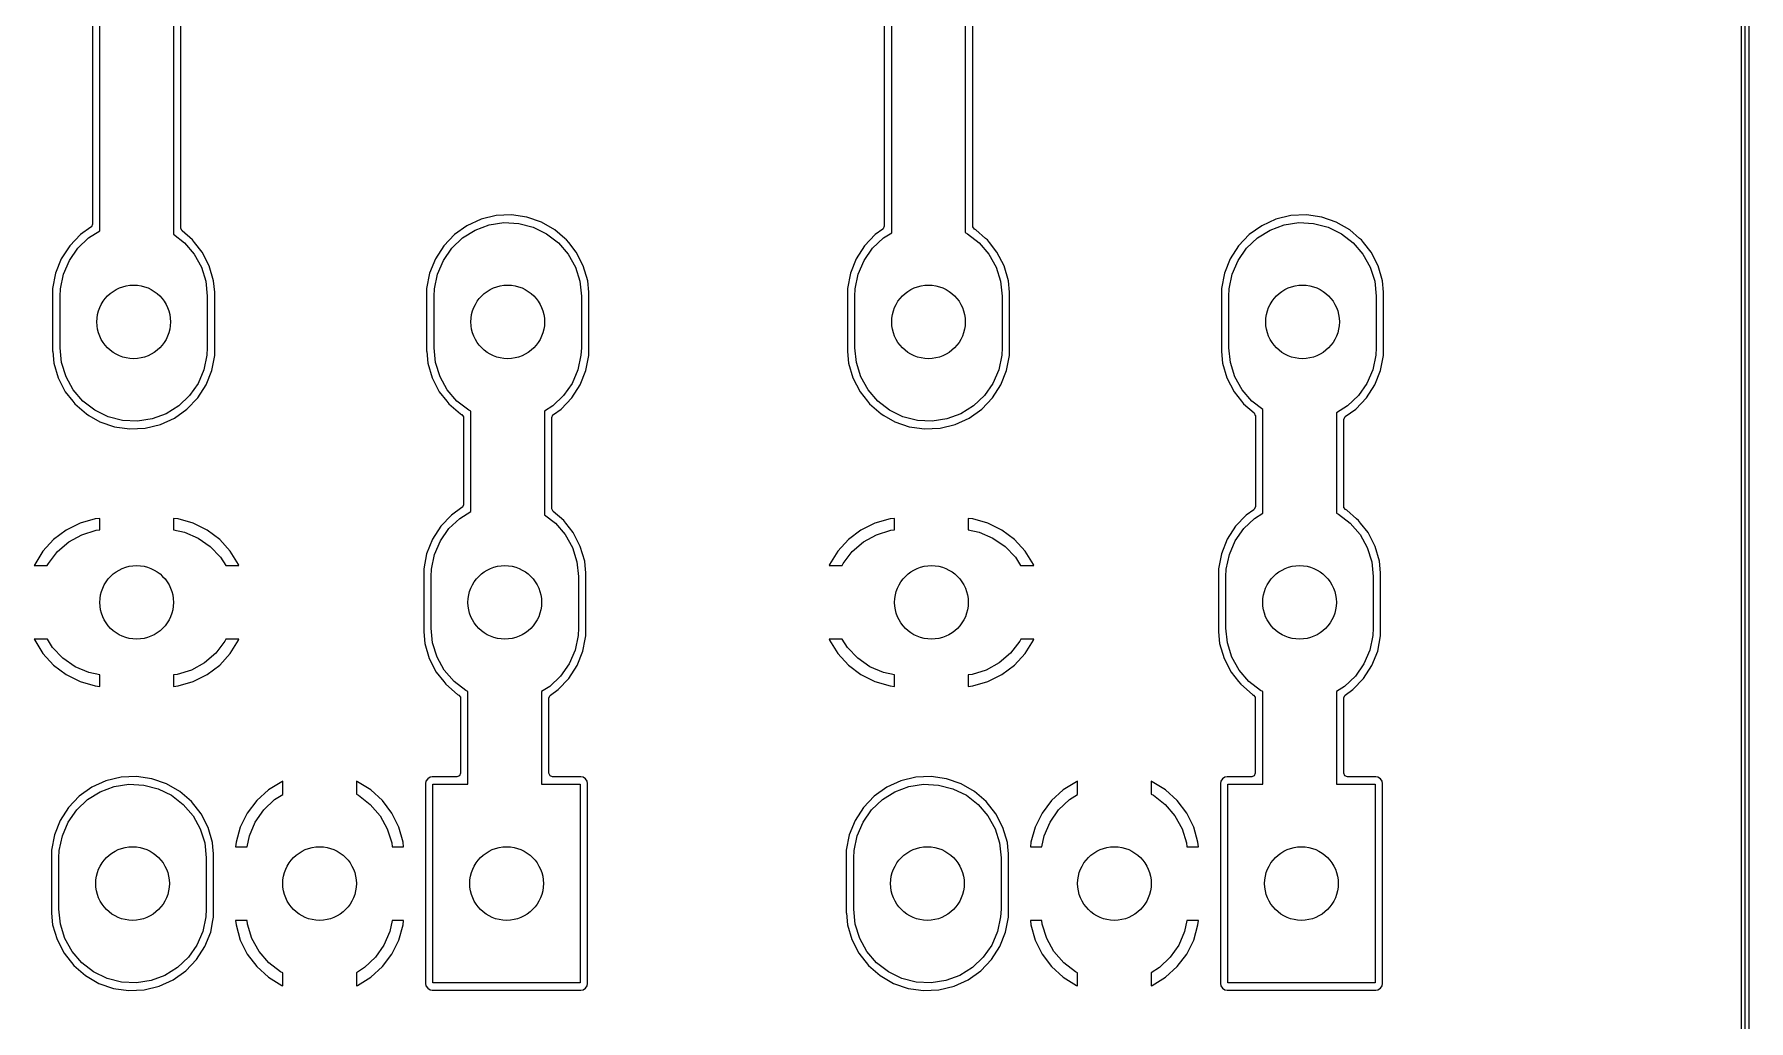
# Model space of a CAD drawing. Extents: x 90 to 180.1, y -125 to -50.
# Drawn here: x 156.76 to 180.05, y -76.8 to -63.4 of the extents above; entities that cross this region are included whole.
import ezdxf

# ---------------------------------------------------------------- set-up
doc = ezdxf.new("R2010")
doc.units = 0
doc.layers.add('BLACK', color=7, linetype='CONTINUOUS')

msp = doc.modelspace()

# ---------------------------------------------------------------- linework, layer by layer
at = {"layer": 'BLACK', "linetype": 'CONTINUOUS'}
for p, q in [((179.95, -124.95), (179.95, -50.05)), ((179.999, -50.0495), (179.999, -124.95)), ((180.05, -50), (180.05, -125)), ((157.655, -66.0744), (157.655, -57.7279)), ((158.655, -57.7257), (158.655, -66.1199)), ((157.554, -57.8173), (157.554, -65.9829)), ((158.755, -66.0364), (158.755, -57.8137)), ((169.41, -62.865), (169.41, -66.0971)), ((168.41, -66.0993), (168.41, -63.0721)), ((169.51, -66.0077), (169.51, -62.906)), ((168.309, -63.134), (168.309, -66.0113)), ((163.038, -65.8657), (162.833, -65.9153)), ((163.248, -65.8557), (163.038, -65.8657)), ((163.038, -65.8657), (163.038, -65.8657)), ((163.456, -65.8857), (163.248, -65.8557)), ((163.654, -65.9544), (163.456, -65.8857)), ((163.456, -65.8857), (163.456, -65.8857)), ((173.833, -65.8657), (173.628, -65.9153)), ((174.043, -65.8557), (173.833, -65.8657)), ((173.833, -65.8657), (173.833, -65.8657)), ((174.251, -65.8857), (174.043, -65.8557)), ((174.449, -65.9544), (174.251, -65.8857)), ((174.251, -65.8857), (174.251, -65.8857)), ((157.391, -66.1245), (157.246, -66.2766)), ((157.534, -66.0228), (157.391, -66.1245)), ((157.391, -66.1245), (157.391, -66.1245)), ((157.503, -66.1692), (157.655, -66.0744)), ((157.54, -66.0175), (157.534, -66.0228)), ((157.554, -65.9829), (157.54, -66.0175)), ((158.655, -66.1199), (158.804, -66.2352)), ((158.756, -66.0399), (158.755, -66.0364)), ((158.772, -66.0735), (158.756, -66.0399)), ((158.915, -66.1971), (158.772, -66.0735)), ((162.471, -66.1245), (162.326, -66.2766)), ((162.642, -66.0026), (162.471, -66.1245)), ((162.471, -66.1245), (162.471, -66.1245)), ((162.583, -66.1692), (162.755, -66.0622)), ((162.833, -65.9153), (162.642, -66.0026)), ((162.642, -66.0026), (162.642, -66.0026)), ((162.642, -66.0026), (162.642, -66.0026)), ((162.642, -66.0026), (162.642, -66.0026)), ((162.642, -66.0026), (162.642, -66.0026)), ((162.755, -66.0622), (162.944, -65.9919)), ((162.944, -65.9919), (163.144, -65.9613)), ((163.144, -65.9613), (163.346, -65.9715)), ((163.346, -65.9715), (163.542, -66.0222)), ((163.542, -66.0222), (163.724, -66.1114)), ((163.836, -66.0595), (163.654, -65.9544)), ((163.724, -66.1114), (163.884, -66.2352)), ((163.969, -66.1747), (163.836, -66.0595)), ((163.836, -66.0595), (163.836, -66.0595)), ((163.836, -66.0595), (163.836, -66.0595)), ((168.186, -66.1245), (168.041, -66.2766)), ((168.289, -66.0513), (168.186, -66.1245)), ((168.186, -66.1245), (168.186, -66.1245)), ((168.295, -66.046), (168.289, -66.0513)), ((168.309, -66.0113), (168.295, -66.046)), ((168.298, -66.1692), (168.41, -66.0993)), ((169.41, -66.0971), (169.439, -66.1114)), ((169.439, -66.1114), (169.599, -66.2352)), ((169.512, -66.0203), (169.51, -66.0077)), ((169.535, -66.0501), (169.512, -66.0203)), ((169.551, -66.0595), (169.535, -66.0501)), ((169.684, -66.1747), (169.551, -66.0595)), ((169.551, -66.0595), (169.551, -66.0595)), ((169.551, -66.0595), (169.551, -66.0595)), ((173.266, -66.1245), (173.121, -66.2766)), ((173.437, -66.0026), (173.266, -66.1245)), ((173.266, -66.1245), (173.266, -66.1245)), ((173.378, -66.1692), (173.55, -66.0622)), ((173.628, -65.9153), (173.437, -66.0026)), ((173.437, -66.0026), (173.437, -66.0026)), ((173.437, -66.0026), (173.437, -66.0026)), ((173.437, -66.0026), (173.437, -66.0026)), ((173.437, -66.0026), (173.437, -66.0026)), ((173.55, -66.0622), (173.739, -65.9919)), ((173.739, -65.9919), (173.939, -65.9613)), ((173.939, -65.9613), (174.141, -65.9715)), ((174.141, -65.9715), (174.337, -66.0222)), ((174.337, -66.0222), (174.519, -66.1114)), ((174.631, -66.0595), (174.449, -65.9544)), ((174.519, -66.1114), (174.679, -66.2352)), ((174.764, -66.1747), (174.631, -66.0595)), ((174.631, -66.0595), (174.631, -66.0595)), ((174.631, -66.0595), (174.631, -66.0595)), ((157.246, -66.2766), (157.132, -66.4534)), ((157.241, -66.4747), (157.356, -66.3086)), ((157.356, -66.3086), (157.503, -66.1692)), ((158.804, -66.2352), (158.936, -66.3887)), ((158.943, -66.2331), (158.915, -66.1971)), ((159.045, -66.3623), (158.943, -66.2331)), ((162.326, -66.2766), (162.212, -66.4534)), ((162.321, -66.4747), (162.436, -66.3086)), ((162.436, -66.3086), (162.583, -66.1692)), ((163.884, -66.2352), (164.016, -66.3887)), ((163.995, -66.1971), (163.969, -66.1747)), ((164.023, -66.2331), (163.995, -66.1971)), ((164.125, -66.3623), (164.023, -66.2331)), ((168.041, -66.2766), (167.927, -66.4534)), ((168.036, -66.4747), (168.151, -66.3086)), ((168.151, -66.3086), (168.298, -66.1692)), ((169.599, -66.2352), (169.731, -66.3887)), ((169.71, -66.1971), (169.684, -66.1747)), ((169.738, -66.2331), (169.71, -66.1971)), ((169.84, -66.3623), (169.738, -66.2331)), ((173.121, -66.2766), (173.007, -66.4534)), ((173.116, -66.4747), (173.231, -66.3086)), ((173.231, -66.3086), (173.378, -66.1692)), ((174.679, -66.2352), (174.811, -66.3887)), ((174.79, -66.1971), (174.764, -66.1747)), ((174.818, -66.2331), (174.79, -66.1971)), ((174.92, -66.3623), (174.818, -66.2331)), ((157.132, -66.4534), (157.054, -66.6485)), ((157.132, -66.4534), (157.132, -66.4534)), ((157.161, -66.6606), (157.241, -66.4747)), ((158.936, -66.3887), (159.034, -66.5656)), ((159.034, -66.5656), (159.095, -66.7587)), ((159.141, -66.5491), (159.045, -66.3623)), ((159.201, -66.7508), (159.141, -66.5491)), ((162.212, -66.4534), (162.134, -66.6485)), ((162.212, -66.4534), (162.212, -66.4534)), ((162.241, -66.6606), (162.321, -66.4747)), ((164.016, -66.3887), (164.114, -66.5656)), ((164.114, -66.5656), (164.175, -66.7587)), ((164.221, -66.5491), (164.125, -66.3623)), ((164.281, -66.7508), (164.221, -66.5491)), ((167.927, -66.4534), (167.849, -66.6485)), ((167.927, -66.4534), (167.927, -66.4534)), ((167.956, -66.6606), (168.036, -66.4747)), ((169.731, -66.3887), (169.829, -66.5656)), ((169.829, -66.5656), (169.89, -66.7587)), ((169.936, -66.5491), (169.84, -66.3623)), ((169.996, -66.7508), (169.936, -66.5491)), ((173.007, -66.4534), (172.929, -66.6485)), ((173.007, -66.4534), (173.007, -66.4534)), ((173.036, -66.6606), (173.116, -66.4747)), ((174.811, -66.3887), (174.909, -66.5656)), ((174.909, -66.5656), (174.97, -66.7587)), ((175.016, -66.5491), (174.92, -66.3623)), ((175.076, -66.7508), (175.016, -66.5491)), ((157.054, -66.6485), (157.014, -66.8549)), ((157.054, -66.6485), (157.054, -66.6485)), ((157.054, -66.6485), (157.054, -66.6485)), ((157.12, -66.8588), (157.161, -66.6606)), ((159.095, -66.7587), (159.115, -66.96)), ((159.215, -66.9076), (159.201, -66.7508)), ((162.134, -66.6485), (162.094, -66.8549)), ((162.134, -66.6485), (162.134, -66.6485)), ((162.134, -66.6485), (162.134, -66.6485)), ((162.2, -66.8588), (162.241, -66.6606)), ((164.175, -66.7587), (164.195, -66.96)), ((164.296, -66.9076), (164.281, -66.7508)), ((167.849, -66.6485), (167.809, -66.8549)), ((167.849, -66.6485), (167.849, -66.6485)), ((167.849, -66.6485), (167.849, -66.6485)), ((167.915, -66.8588), (167.956, -66.6606)), ((169.89, -66.7587), (169.91, -66.96)), ((170.01, -66.9076), (169.996, -66.7508)), ((172.929, -66.6485), (172.889, -66.8549)), ((172.929, -66.6485), (172.929, -66.6485)), ((172.929, -66.6485), (172.929, -66.6485)), ((172.995, -66.8588), (173.036, -66.6606)), ((174.97, -66.7587), (174.99, -66.96)), ((175.09, -66.9076), (175.076, -66.7508)), ((157.014, -66.8549), (157.014, -66.8549)), ((157.014, -66.8549), (157.014, -67.7124)), ((157.115, -66.96), (157.12, -66.8588)), ((157.115, -67.66), (157.115, -66.96)), ((159.115, -66.96), (159.115, -67.66)), ((159.215, -67.7651), (159.215, -66.9076)), ((162.094, -66.8549), (162.094, -66.8549)), ((162.094, -66.8549), (162.094, -67.7124)), ((162.195, -66.96), (162.2, -66.8588)), ((162.195, -67.66), (162.195, -66.96)), ((164.195, -66.96), (164.195, -67.66)), ((164.296, -67.7651), (164.296, -66.9076)), ((167.809, -66.8549), (167.809, -66.8549)), ((167.809, -66.8549), (167.809, -67.7124)), ((167.91, -66.96), (167.915, -66.8588)), ((167.91, -67.66), (167.91, -66.96)), ((169.91, -66.96), (169.91, -67.66)), ((170.01, -67.7651), (170.01, -66.9076)), ((172.889, -66.8549), (172.889, -66.8549)), ((172.889, -66.8549), (172.889, -67.7124)), ((172.99, -66.96), (172.995, -66.8588)), ((172.99, -67.66), (172.99, -66.96)), ((174.99, -66.96), (174.99, -67.66)), ((175.09, -67.7651), (175.09, -66.9076)), ((157.014, -67.7124), (157.015, -67.7124)), ((157.015, -67.7124), (157.029, -67.8692)), ((157.135, -67.8613), (157.115, -67.66)), ((159.115, -67.66), (159.11, -67.7612)), ((162.094, -67.7124), (162.095, -67.7124)), ((162.095, -67.7124), (162.109, -67.8692)), ((162.215, -67.8613), (162.195, -67.66)), ((164.195, -67.66), (164.19, -67.7612)), ((167.809, -67.7124), (167.81, -67.7124)), ((167.81, -67.7124), (167.824, -67.8692)), ((167.93, -67.8613), (167.91, -67.66)), ((169.91, -67.66), (169.905, -67.7612)), ((172.889, -67.7124), (172.89, -67.7124)), ((172.89, -67.7124), (172.904, -67.8692)), ((173.01, -67.8613), (172.99, -67.66)), ((174.99, -67.66), (174.985, -67.7612)), ((157.029, -67.8692), (157.089, -68.0709)), ((157.196, -68.0544), (157.135, -67.8613)), ((159.069, -67.9594), (158.989, -68.1453)), ((159.11, -67.7612), (159.069, -67.9594)), ((159.098, -68.1666), (159.176, -67.9715)), ((159.176, -67.9715), (159.215, -67.7651)), ((162.109, -67.8692), (162.169, -68.0709)), ((162.276, -68.0544), (162.215, -67.8613)), ((164.149, -67.9594), (164.069, -68.1453)), ((164.19, -67.7612), (164.149, -67.9594)), ((164.178, -68.1666), (164.256, -67.9715)), ((164.256, -67.9715), (164.296, -67.7651)), ((167.824, -67.8692), (167.884, -68.0709)), ((167.991, -68.0544), (167.93, -67.8613)), ((169.864, -67.9594), (169.784, -68.1453)), ((169.905, -67.7612), (169.864, -67.9594)), ((169.893, -68.1666), (169.971, -67.9715)), ((169.971, -67.9715), (170.01, -67.7651)), ((172.904, -67.8692), (172.964, -68.0709)), ((173.071, -68.0544), (173.01, -67.8613)), ((174.944, -67.9594), (174.864, -68.1453)), ((174.985, -67.7612), (174.944, -67.9594)), ((174.973, -68.1666), (175.051, -67.9715)), ((175.051, -67.9715), (175.09, -67.7651)), ((157.089, -68.0709), (157.185, -68.2577)), ((157.294, -68.2313), (157.196, -68.0544)), ((158.989, -68.1453), (158.874, -68.3114)), ((158.984, -68.3434), (159.098, -68.1666)), ((162.169, -68.0709), (162.265, -68.2577)), ((162.374, -68.2313), (162.276, -68.0544)), ((164.069, -68.1453), (163.954, -68.3114)), ((164.064, -68.3434), (164.178, -68.1666)), ((167.884, -68.0709), (167.98, -68.2577)), ((168.089, -68.2313), (167.991, -68.0544)), ((169.784, -68.1453), (169.669, -68.3114)), ((169.779, -68.3434), (169.893, -68.1666)), ((172.964, -68.0709), (173.06, -68.2577)), ((173.169, -68.2313), (173.071, -68.0544)), ((174.864, -68.1453), (174.749, -68.3114)), ((174.859, -68.3434), (174.973, -68.1666)), ((157.185, -68.2577), (157.287, -68.3869)), ((157.287, -68.3869), (157.315, -68.4229)), ((157.426, -68.3848), (157.294, -68.2313)), ((157.315, -68.4229), (157.474, -68.5605)), ((157.586, -68.5086), (157.426, -68.3848)), ((158.727, -68.4508), (158.555, -68.5578)), ((158.874, -68.3114), (158.727, -68.4508)), ((158.839, -68.4955), (158.984, -68.3434)), ((162.265, -68.2577), (162.367, -68.3869)), ((162.367, -68.3869), (162.395, -68.4229)), ((162.506, -68.3848), (162.374, -68.2313)), ((162.395, -68.4229), (162.554, -68.5605)), ((162.666, -68.5086), (162.506, -68.3848)), ((163.807, -68.4508), (163.695, -68.5207)), ((163.954, -68.3114), (163.807, -68.4508)), ((163.919, -68.4955), (164.064, -68.3434)), ((167.98, -68.2577), (168.082, -68.3869)), ((168.082, -68.3869), (168.11, -68.4229)), ((168.221, -68.3848), (168.089, -68.2313)), ((168.11, -68.4229), (168.269, -68.5605)), ((168.381, -68.5086), (168.221, -68.3848)), ((169.522, -68.4508), (169.35, -68.5578)), ((169.669, -68.3114), (169.522, -68.4508)), ((169.634, -68.4955), (169.779, -68.3434)), ((173.06, -68.2577), (173.162, -68.3869)), ((173.162, -68.3869), (173.19, -68.4229)), ((173.301, -68.3848), (173.169, -68.2313)), ((173.19, -68.4229), (173.333, -68.5465)), ((173.45, -68.5001), (173.301, -68.3848)), ((174.602, -68.4508), (174.45, -68.5456)), ((174.749, -68.3114), (174.602, -68.4508)), ((174.714, -68.4955), (174.859, -68.3434)), ((157.474, -68.5605), (157.474, -68.5605)), ((157.474, -68.5605), (157.474, -68.5605)), ((157.474, -68.5605), (157.508, -68.5801)), ((157.508, -68.5801), (157.656, -68.6656)), ((157.768, -68.5978), (157.586, -68.5086)), ((157.656, -68.6656), (157.854, -68.7343)), ((157.964, -68.6485), (157.768, -68.5978)), ((158.166, -68.6587), (157.964, -68.6485)), ((158.366, -68.6281), (158.166, -68.6587)), ((158.555, -68.5578), (158.366, -68.6281)), ((158.477, -68.7047), (158.668, -68.6174)), ((158.668, -68.6174), (158.839, -68.4955)), ((162.554, -68.5605), (162.568, -68.5687)), ((162.568, -68.5687), (162.57, -68.5699)), ((162.57, -68.5699), (162.593, -68.5997)), ((162.593, -68.5997), (162.594, -68.6123)), ((162.594, -68.6123), (162.594, -69.7929)), ((162.695, -68.5229), (162.666, -68.5086)), ((162.695, -69.8844), (162.695, -68.5229)), ((163.695, -68.5207), (163.695, -69.9299)), ((163.796, -68.6087), (163.81, -68.574)), ((163.796, -69.8464), (163.796, -68.6087)), ((163.81, -68.574), (163.816, -68.5687)), ((163.816, -68.5687), (163.919, -68.4955)), ((168.269, -68.5605), (168.269, -68.5605)), ((168.269, -68.5605), (168.269, -68.5605)), ((168.269, -68.5605), (168.303, -68.5801)), ((168.303, -68.5801), (168.451, -68.6656)), ((168.563, -68.5978), (168.381, -68.5086)), ((168.451, -68.6656), (168.649, -68.7343)), ((168.759, -68.6485), (168.563, -68.5978)), ((168.961, -68.6587), (168.759, -68.6485)), ((169.161, -68.6281), (168.961, -68.6587)), ((169.35, -68.5578), (169.161, -68.6281)), ((169.272, -68.7047), (169.463, -68.6174)), ((169.463, -68.6174), (169.634, -68.4955)), ((173.333, -68.5465), (173.349, -68.5801)), ((173.349, -68.5801), (173.35, -68.5836)), ((173.35, -68.5836), (173.35, -69.8213)), ((173.45, -69.9093), (173.45, -68.5001)), ((174.45, -68.5456), (174.45, -69.9071)), ((174.55, -68.6371), (174.565, -68.6025)), ((174.55, -69.8177), (174.55, -68.6371)), ((174.565, -68.6025), (174.571, -68.5972)), ((174.571, -68.5972), (174.714, -68.4955)), ((157.854, -68.7343), (157.854, -68.7343)), ((157.854, -68.7343), (157.854, -68.7343)), ((157.854, -68.7343), (157.888, -68.7391)), ((157.888, -68.7391), (158.062, -68.7643)), ((158.062, -68.7643), (158.167, -68.7593)), ((158.062, -68.7643), (158.062, -68.7643)), ((158.062, -68.7643), (158.062, -68.7643)), ((158.167, -68.7593), (158.272, -68.7543)), ((158.272, -68.7543), (158.477, -68.7047)), ((168.649, -68.7343), (168.649, -68.7343)), ((168.649, -68.7343), (168.649, -68.7343)), ((168.649, -68.7343), (168.683, -68.7391)), ((168.683, -68.7391), (168.857, -68.7643)), ((168.857, -68.7643), (168.962, -68.7593)), ((168.857, -68.7643), (168.857, -68.7643)), ((168.857, -68.7643), (168.857, -68.7643)), ((168.962, -68.7593), (169.067, -68.7543)), ((169.067, -68.7543), (169.272, -68.7047)), ((162.574, -69.8328), (162.431, -69.9345)), ((162.58, -69.8275), (162.574, -69.8328)), ((162.594, -69.7929), (162.58, -69.8275)), ((163.796, -69.8499), (163.796, -69.8464)), ((163.812, -69.8835), (163.796, -69.8499)), ((173.35, -69.8213), (173.335, -69.856)), ((174.552, -69.8303), (174.55, -69.8177)), ((174.575, -69.8601), (174.552, -69.8303)), ((157.388, -70.0431), (157.197, -70.1381)), ((157.593, -69.9847), (157.388, -70.0431)), ((157.388, -70.0431), (157.388, -70.0431)), ((157.655, -69.979), (157.593, -69.9847)), ((157.593, -69.9847), (157.593, -69.9847)), ((157.655, -70.1353), (157.655, -69.979)), ((157.655, -69.979), (157.655, -69.979)), ((158.717, -69.9847), (158.655, -69.979)), ((158.655, -69.979), (158.655, -70.1352)), ((158.922, -70.0431), (158.717, -69.9847)), ((158.717, -69.9847), (158.717, -69.9847)), ((159.113, -70.1381), (158.922, -70.0431)), ((158.922, -70.0431), (158.922, -70.0431)), ((162.286, -70.0866), (162.172, -70.2634)), ((162.431, -69.9345), (162.286, -70.0866)), ((162.396, -70.1186), (162.543, -69.9792)), ((162.431, -69.9345), (162.431, -69.9345)), ((162.543, -69.9792), (162.695, -69.8844)), ((163.695, -69.9299), (163.844, -70.0452)), ((163.955, -70.0071), (163.812, -69.8835)), ((163.844, -70.0452), (163.976, -70.1987)), ((163.983, -70.0431), (163.955, -70.0071)), ((164.085, -70.1723), (163.983, -70.0431)), ((168.183, -70.0431), (167.992, -70.1381)), ((168.388, -69.9847), (168.183, -70.0431)), ((168.183, -70.0431), (168.183, -70.0431)), ((168.45, -69.979), (168.388, -69.9847)), ((168.388, -69.9847), (168.388, -69.9847)), ((168.45, -70.1353), (168.45, -69.979)), ((169.512, -69.9847), (169.45, -69.979)), ((169.45, -69.979), (169.45, -70.1352)), ((169.717, -70.0431), (169.512, -69.9847)), ((169.512, -69.9847), (169.512, -69.9847)), ((169.908, -70.1381), (169.717, -70.0431)), ((169.717, -70.0431), (169.717, -70.0431)), ((173.081, -70.0866), (172.967, -70.2634)), ((173.226, -69.9345), (173.081, -70.0866)), ((173.191, -70.1186), (173.338, -69.9792)), ((173.329, -69.8613), (173.226, -69.9345)), ((173.226, -69.9345), (173.226, -69.9345)), ((173.335, -69.856), (173.329, -69.8613)), ((173.338, -69.9792), (173.45, -69.9093)), ((174.45, -69.9071), (174.479, -69.9214)), ((174.479, -69.9214), (174.639, -70.0452)), ((174.591, -69.8695), (174.575, -69.8601)), ((174.724, -69.9847), (174.591, -69.8695)), ((174.591, -69.8695), (174.591, -69.8695)), ((174.591, -69.8695), (174.591, -69.8695)), ((174.639, -70.0452), (174.771, -70.1987)), ((174.75, -70.0071), (174.724, -69.9847)), ((174.778, -70.0431), (174.75, -70.0071)), ((174.88, -70.1723), (174.778, -70.0431)), ((157.027, -70.2665), (156.883, -70.424)), ((157.197, -70.1381), (157.027, -70.2665)), ((157.027, -70.2665), (157.027, -70.2665)), ((157.08, -70.431), (157.234, -70.2992)), ((157.197, -70.1381), (157.197, -70.1381)), ((157.234, -70.2992), (157.411, -70.201)), ((157.411, -70.201), (157.604, -70.1405)), ((157.604, -70.1405), (157.655, -70.1353)), ((158.655, -70.1352), (158.804, -70.1659)), ((158.804, -70.1659), (158.99, -70.2457)), ((158.99, -70.2457), (159.156, -70.3612)), ((159.283, -70.2665), (159.113, -70.1381)), ((159.113, -70.1381), (159.113, -70.1381)), ((159.427, -70.424), (159.283, -70.2665)), ((159.283, -70.2665), (159.283, -70.2665)), ((162.172, -70.2634), (162.094, -70.4585)), ((162.172, -70.2634), (162.172, -70.2634)), ((162.201, -70.4706), (162.281, -70.2847)), ((162.281, -70.2847), (162.396, -70.1186)), ((163.976, -70.1987), (164.074, -70.3756)), ((164.181, -70.3591), (164.085, -70.1723)), ((167.822, -70.2665), (167.678, -70.424)), ((167.992, -70.1381), (167.822, -70.2665)), ((167.822, -70.2665), (167.822, -70.2665)), ((167.875, -70.431), (168.029, -70.2992)), ((167.992, -70.1381), (167.992, -70.1381)), ((168.029, -70.2992), (168.206, -70.201)), ((168.206, -70.201), (168.399, -70.1405)), ((168.399, -70.1405), (168.45, -70.1353)), ((169.45, -70.1352), (169.599, -70.1659)), ((169.599, -70.1659), (169.785, -70.2457)), ((169.785, -70.2457), (169.951, -70.3612)), ((170.078, -70.2665), (169.908, -70.1381)), ((169.908, -70.1381), (169.908, -70.1381)), ((170.222, -70.424), (170.078, -70.2665)), ((170.078, -70.2665), (170.078, -70.2665)), ((172.967, -70.2634), (172.889, -70.4585)), ((172.967, -70.2634), (172.967, -70.2634)), ((172.996, -70.4706), (173.076, -70.2847)), ((173.076, -70.2847), (173.191, -70.1186)), ((174.771, -70.1987), (174.869, -70.3756)), ((174.976, -70.3591), (174.88, -70.1723)), ((156.883, -70.424), (156.771, -70.6052)), ((156.956, -70.591), (157.08, -70.431)), ((159.156, -70.3612), (159.296, -70.5079)), ((159.296, -70.5079), (159.366, -70.62)), ((159.539, -70.6052), (159.427, -70.424)), ((162.094, -70.4585), (162.054, -70.6649)), ((162.094, -70.4585), (162.094, -70.4585)), ((162.094, -70.4585), (162.094, -70.4585)), ((162.16, -70.6688), (162.201, -70.4706)), ((164.074, -70.3756), (164.135, -70.5687)), ((164.241, -70.5608), (164.181, -70.3591)), ((167.678, -70.424), (167.566, -70.6052)), ((167.751, -70.591), (167.875, -70.431)), ((169.951, -70.3612), (170.091, -70.5079)), ((170.091, -70.5079), (170.161, -70.62)), ((170.334, -70.6052), (170.222, -70.424)), ((172.889, -70.4585), (172.85, -70.6649)), ((172.889, -70.4585), (172.889, -70.4585)), ((172.889, -70.4585), (172.889, -70.4585)), ((172.955, -70.6688), (172.996, -70.4706)), ((174.869, -70.3756), (174.93, -70.5687)), ((175.036, -70.5608), (174.976, -70.3591)), ((156.771, -70.6052), (156.765, -70.62)), ((156.765, -70.62), (156.942, -70.62)), ((156.771, -70.6052), (156.771, -70.6052)), ((156.942, -70.62), (156.956, -70.591)), ((159.366, -70.62), (159.545, -70.62)), ((159.545, -70.62), (159.539, -70.6052)), ((159.539, -70.6052), (159.539, -70.6052)), ((162.054, -70.6649), (162.054, -70.6649)), ((162.054, -70.6649), (162.054, -71.5224)), ((162.155, -70.77), (162.16, -70.6688)), ((162.155, -71.47), (162.155, -70.77)), ((164.135, -70.5687), (164.155, -70.77)), ((164.155, -70.77), (164.155, -71.47)), ((164.246, -70.62), (164.241, -70.5608)), ((164.255, -70.7176), (164.246, -70.62)), ((164.255, -71.1919), (164.255, -70.7176)), ((167.566, -70.6052), (167.56, -70.62)), ((167.56, -70.62), (167.737, -70.62)), ((167.566, -70.6052), (167.566, -70.6052)), ((167.737, -70.62), (167.751, -70.591)), ((170.161, -70.62), (170.34, -70.62)), ((170.34, -70.62), (170.334, -70.6052)), ((170.334, -70.6052), (170.334, -70.6052)), ((172.85, -70.6649), (172.85, -70.6649)), ((172.85, -70.6649), (172.85, -71.5224)), ((172.95, -70.77), (172.955, -70.6688)), ((172.95, -71.47), (172.95, -70.77)), ((174.93, -70.5687), (174.95, -70.77)), ((174.95, -70.77), (174.95, -71.47)), ((175.05, -70.7176), (175.036, -70.5608)), ((175.05, -71.5751), (175.05, -70.7176)), ((164.255, -71.5751), (164.255, -71.1919)), ((162.175, -71.6713), (162.155, -71.47)), ((164.155, -71.47), (164.15, -71.5712)), ((172.97, -71.6713), (172.95, -71.47)), ((174.95, -71.47), (174.945, -71.5712)), ((156.944, -71.62), (156.765, -71.62)), ((156.765, -71.62), (156.771, -71.6348)), ((156.771, -71.6348), (156.771, -71.6348)), ((156.771, -71.6348), (156.883, -71.816)), ((157.014, -71.7321), (156.944, -71.62)), ((159.354, -71.649), (159.23, -71.809)), ((159.368, -71.62), (159.354, -71.649)), ((159.545, -71.62), (159.368, -71.62)), ((159.427, -71.816), (159.539, -71.6348)), ((159.539, -71.6348), (159.545, -71.62)), ((159.539, -71.6348), (159.539, -71.6348)), ((162.054, -71.5224), (162.055, -71.5224)), ((162.055, -71.5224), (162.069, -71.6792)), ((162.069, -71.6792), (162.129, -71.8809)), ((162.236, -71.8644), (162.175, -71.6713)), ((164.15, -71.5712), (164.109, -71.7694)), ((164.216, -71.7815), (164.247, -71.62)), ((164.247, -71.62), (164.255, -71.5751)), ((167.739, -71.62), (167.56, -71.62)), ((167.56, -71.62), (167.566, -71.6348)), ((167.566, -71.6348), (167.566, -71.6348)), ((167.566, -71.6348), (167.678, -71.816)), ((167.809, -71.7321), (167.739, -71.62)), ((170.149, -71.649), (170.025, -71.809)), ((170.163, -71.62), (170.149, -71.649)), ((170.34, -71.62), (170.163, -71.62)), ((170.222, -71.816), (170.334, -71.6348)), ((170.334, -71.6348), (170.34, -71.62)), ((170.334, -71.6348), (170.334, -71.6348)), ((172.85, -71.5224), (172.85, -71.5224)), ((172.85, -71.5224), (172.864, -71.6792)), ((172.864, -71.6792), (172.924, -71.8809)), ((173.031, -71.8644), (172.97, -71.6713)), ((174.945, -71.5712), (174.904, -71.7694)), ((175.011, -71.7815), (175.05, -71.5751)), ((156.883, -71.816), (157.027, -71.9735)), ((157.154, -71.8788), (157.014, -71.7321)), ((157.32, -71.9943), (157.154, -71.8788)), ((159.076, -71.9408), (158.899, -72.039)), ((159.23, -71.809), (159.076, -71.9408)), ((159.283, -71.9735), (159.427, -71.816)), ((162.129, -71.8809), (162.225, -72.0677)), ((162.334, -72.0413), (162.236, -71.8644)), ((164.109, -71.7694), (164.029, -71.9553)), ((164.138, -71.9766), (164.216, -71.7815)), ((167.678, -71.816), (167.822, -71.9735)), ((167.949, -71.8788), (167.809, -71.7321)), ((168.115, -71.9943), (167.949, -71.8788)), ((169.871, -71.9408), (169.694, -72.039)), ((170.025, -71.809), (169.871, -71.9408)), ((170.078, -71.9735), (170.222, -71.816)), ((172.924, -71.8809), (173.02, -72.0677)), ((173.129, -72.0413), (173.031, -71.8644)), ((174.904, -71.7694), (174.824, -71.9553)), ((174.933, -71.9766), (175.011, -71.7815)), ((157.027, -71.9735), (157.027, -71.9735)), ((157.027, -71.9735), (157.197, -72.1019)), ((157.197, -72.1019), (157.197, -72.1019)), ((157.197, -72.1019), (157.388, -72.1969)), ((157.506, -72.0741), (157.32, -71.9943)), ((157.655, -72.1048), (157.506, -72.0741)), ((157.655, -72.261), (157.655, -72.1048)), ((158.706, -72.0995), (158.655, -72.1047)), ((158.655, -72.1047), (158.655, -72.261)), ((158.899, -72.039), (158.706, -72.0995)), ((158.922, -72.1969), (159.113, -72.1019)), ((159.113, -72.1019), (159.283, -71.9735)), ((159.113, -72.1019), (159.113, -72.1019)), ((159.283, -71.9735), (159.283, -71.9735)), ((162.225, -72.0677), (162.327, -72.1969)), ((162.466, -72.1948), (162.334, -72.0413)), ((163.914, -72.1214), (163.767, -72.2608)), ((163.879, -72.3055), (164.024, -72.1534)), ((164.029, -71.9553), (163.914, -72.1214)), ((164.024, -72.1534), (164.138, -71.9766)), ((167.822, -71.9735), (167.822, -71.9735)), ((167.822, -71.9735), (167.992, -72.1019)), ((167.992, -72.1019), (167.992, -72.1019)), ((167.992, -72.1019), (168.183, -72.1969)), ((168.301, -72.0741), (168.115, -71.9943)), ((168.45, -72.1048), (168.301, -72.0741)), ((168.45, -72.261), (168.45, -72.1048)), ((169.501, -72.0995), (169.45, -72.1047)), ((169.45, -72.1047), (169.45, -72.261)), ((169.694, -72.039), (169.501, -72.0995)), ((169.717, -72.1969), (169.908, -72.1019)), ((169.908, -72.1019), (170.078, -71.9735)), ((169.908, -72.1019), (169.908, -72.1019)), ((170.078, -71.9735), (170.078, -71.9735)), ((173.02, -72.0677), (173.122, -72.1969)), ((173.261, -72.1948), (173.129, -72.0413)), ((174.709, -72.1214), (174.562, -72.2608)), ((174.674, -72.3055), (174.819, -72.1534)), ((174.824, -71.9553), (174.709, -72.1214)), ((174.819, -72.1534), (174.933, -71.9766)), ((157.388, -72.1969), (157.388, -72.1969)), ((157.388, -72.1969), (157.593, -72.2553)), ((157.593, -72.2553), (157.593, -72.2553)), ((157.593, -72.2553), (157.655, -72.261)), ((157.655, -72.261), (157.655, -72.261)), ((158.655, -72.261), (158.717, -72.2553)), ((158.717, -72.2553), (158.922, -72.1969)), ((158.717, -72.2553), (158.717, -72.2553)), ((158.922, -72.1969), (158.922, -72.1969)), ((162.327, -72.1969), (162.355, -72.2329)), ((162.355, -72.2329), (162.514, -72.3705)), ((162.626, -72.3186), (162.466, -72.1948)), ((162.514, -72.3705), (162.53, -72.3799)), ((162.53, -72.3799), (162.553, -72.4097)), ((162.553, -72.4097), (162.554, -72.4223)), ((162.655, -72.3329), (162.626, -72.3186)), ((162.655, -73.59), (162.655, -72.3329)), ((163.767, -72.2608), (163.655, -72.3307)), ((163.655, -72.3307), (163.655, -73.59)), ((163.755, -72.4187), (163.77, -72.384)), ((163.77, -72.384), (163.776, -72.3787)), ((163.776, -72.3787), (163.879, -72.3055)), ((168.183, -72.1969), (168.183, -72.1969)), ((168.183, -72.1969), (168.388, -72.2553)), ((168.388, -72.2553), (168.388, -72.2553)), ((168.388, -72.2553), (168.45, -72.261)), ((169.45, -72.261), (169.512, -72.2553)), ((169.512, -72.2553), (169.717, -72.1969)), ((169.512, -72.2553), (169.512, -72.2553)), ((169.717, -72.1969), (169.717, -72.1969)), ((173.122, -72.1969), (173.15, -72.2329)), ((173.15, -72.2329), (173.309, -72.3705)), ((173.421, -72.3186), (173.261, -72.1948)), ((173.309, -72.3705), (173.325, -72.3799)), ((173.325, -72.3799), (173.348, -72.4097)), ((173.348, -72.4097), (173.349, -72.4223)), ((173.45, -72.3329), (173.421, -72.3186)), ((173.45, -73.59), (173.45, -72.3329)), ((174.562, -72.2608), (174.45, -72.3307)), ((174.45, -72.3307), (174.45, -73.59)), ((174.55, -72.4187), (174.565, -72.384)), ((174.565, -72.384), (174.571, -72.3787)), ((174.571, -72.3787), (174.674, -72.3055)), ((162.554, -72.4223), (162.554, -73.4405)), ((163.755, -73.4405), (163.755, -72.4187)), ((173.349, -72.4223), (173.349, -73.4405)), ((174.55, -73.4405), (174.55, -72.4187)), ((157.738, -73.5453), (157.547, -73.6326)), ((157.943, -73.4957), (157.738, -73.5453)), ((158.153, -73.4857), (157.943, -73.4957)), ((157.943, -73.4957), (157.943, -73.4957)), ((158.361, -73.5157), (158.153, -73.4857)), ((158.559, -73.5844), (158.361, -73.5157)), ((158.361, -73.5157), (158.361, -73.5157)), ((160.125, -73.5562), (159.944, -73.6684)), ((160.14, -73.5504), (160.125, -73.5561)), ((160.125, -73.5561), (160.125, -73.5562)), ((160.14, -73.7293), (160.14, -73.5504)), ((161.155, -73.5561), (161.14, -73.5504)), ((161.14, -73.5504), (161.14, -73.7271)), ((161.155, -73.5562), (161.155, -73.5561)), ((161.336, -73.6684), (161.155, -73.5562)), ((162.085, -73.5508), (162.079, -73.5801)), ((162.079, -73.5801), (162.079, -76.2999)), ((162.108, -73.5175), (162.085, -73.5508)), ((162.085, -73.5508), (162.085, -73.5508)), ((162.141, -73.4953), (162.108, -73.5175)), ((162.17, -73.4895), (162.141, -73.4953)), ((162.141, -73.4953), (162.141, -73.4953)), ((162.141, -73.4953), (162.141, -73.4953)), ((162.141, -73.4953), (162.141, -73.4953)), ((162.505, -73.4895), (162.17, -73.4895)), ((162.17, -73.4895), (162.17, -73.4895)), ((162.17, -73.4895), (162.17, -73.4895)), ((162.54, -73.4751), (162.505, -73.4895)), ((162.554, -73.4405), (162.54, -73.4751)), ((163.77, -73.4751), (163.755, -73.4405)), ((163.804, -73.4895), (163.77, -73.4751)), ((164.19, -73.4895), (163.804, -73.4895)), ((164.219, -73.4953), (164.19, -73.4895)), ((164.19, -73.4895), (164.19, -73.4895)), ((164.252, -73.5175), (164.219, -73.4953)), ((164.275, -73.5508), (164.252, -73.5175)), ((164.28, -73.5801), (164.275, -73.5508)), ((164.275, -73.5508), (164.275, -73.5508)), ((164.275, -73.5508), (164.275, -73.5508)), ((164.28, -75.3424), (164.28, -73.5801)), ((168.533, -73.5453), (168.342, -73.6326)), ((168.738, -73.4957), (168.533, -73.5453)), ((168.948, -73.4857), (168.738, -73.4957)), ((168.738, -73.4957), (168.738, -73.4957)), ((169.156, -73.5157), (168.948, -73.4857)), ((169.354, -73.5844), (169.156, -73.5157)), ((169.156, -73.5157), (169.156, -73.5157)), ((170.92, -73.5562), (170.739, -73.6684)), ((170.935, -73.5504), (170.92, -73.5561)), ((170.92, -73.5561), (170.92, -73.5562)), ((170.935, -73.7293), (170.935, -73.5504)), ((171.95, -73.5561), (171.935, -73.5504)), ((171.935, -73.5504), (171.935, -73.7271)), ((171.95, -73.5562), (171.95, -73.5561)), ((172.131, -73.6684), (171.95, -73.5562)), ((172.88, -73.5508), (172.874, -73.5801)), ((172.874, -73.5801), (172.874, -76.2999)), ((172.903, -73.5175), (172.88, -73.5508)), ((172.88, -73.5508), (172.88, -73.5508)), ((172.936, -73.4953), (172.903, -73.5175)), ((172.965, -73.4895), (172.936, -73.4953)), ((172.936, -73.4953), (172.936, -73.4953)), ((172.936, -73.4953), (172.936, -73.4953)), ((172.936, -73.4953), (172.936, -73.4953)), ((173.3, -73.4895), (172.965, -73.4895)), ((172.965, -73.4895), (172.965, -73.4895)), ((172.965, -73.4895), (172.965, -73.4895)), ((173.335, -73.4751), (173.3, -73.4895)), ((173.349, -73.4405), (173.335, -73.4751)), ((174.565, -73.4751), (174.55, -73.4405)), ((174.6, -73.4895), (174.565, -73.4751)), ((174.985, -73.4895), (174.6, -73.4895)), ((175.014, -73.4953), (174.985, -73.4895)), ((174.985, -73.4895), (174.985, -73.4895)), ((175.047, -73.5175), (175.014, -73.4953)), ((175.07, -73.5508), (175.047, -73.5175)), ((175.075, -73.5801), (175.07, -73.5508)), ((175.07, -73.5508), (175.07, -73.5508)), ((175.07, -73.5508), (175.07, -73.5508)), ((175.076, -76.2999), (175.075, -73.5801)), ((157.376, -73.7545), (157.231, -73.9066)), ((157.341, -73.9386), (157.488, -73.7992)), ((157.547, -73.6326), (157.376, -73.7545)), ((157.376, -73.7545), (157.376, -73.7545)), ((157.488, -73.7992), (157.66, -73.6922)), ((157.547, -73.6326), (157.547, -73.6326)), ((157.547, -73.6326), (157.547, -73.6326)), ((157.547, -73.6326), (157.547, -73.6326)), ((157.547, -73.6326), (157.547, -73.6326)), ((157.66, -73.6922), (157.849, -73.6219)), ((157.849, -73.6219), (158.049, -73.5913)), ((158.049, -73.5913), (158.251, -73.6015)), ((158.251, -73.6015), (158.447, -73.6522)), ((158.447, -73.6522), (158.629, -73.7414)), ((158.741, -73.6895), (158.559, -73.5844)), ((158.629, -73.7414), (158.789, -73.8652)), ((158.9, -73.8271), (158.741, -73.6895)), ((158.741, -73.6895), (158.741, -73.6895)), ((158.741, -73.6895), (158.741, -73.6895)), ((159.786, -73.8119), (159.658, -73.982)), ((159.944, -73.6684), (159.786, -73.8119)), ((159.786, -73.8119), (159.786, -73.8119)), ((159.881, -73.9386), (160.028, -73.7992)), ((160.028, -73.7992), (160.14, -73.7293)), ((161.14, -73.7271), (161.169, -73.7414)), ((161.169, -73.7414), (161.329, -73.8652)), ((161.493, -73.8119), (161.336, -73.6684)), ((161.494, -73.8119), (161.493, -73.8119)), ((161.622, -73.982), (161.494, -73.8119)), ((162.18, -76.29), (162.18, -73.59)), ((162.18, -73.59), (162.655, -73.59)), ((163.655, -73.59), (164.18, -73.59)), ((164.18, -73.59), (164.18, -76.29)), ((168.171, -73.7545), (168.026, -73.9066)), ((168.136, -73.9386), (168.283, -73.7992)), ((168.342, -73.6326), (168.171, -73.7545)), ((168.171, -73.7545), (168.171, -73.7545)), ((168.283, -73.7992), (168.455, -73.6922)), ((168.342, -73.6326), (168.342, -73.6326)), ((168.342, -73.6326), (168.342, -73.6326)), ((168.342, -73.6326), (168.342, -73.6326)), ((168.342, -73.6326), (168.342, -73.6326)), ((168.455, -73.6922), (168.644, -73.6219)), ((168.644, -73.6219), (168.844, -73.5913)), ((168.844, -73.5913), (169.046, -73.6015)), ((169.046, -73.6015), (169.242, -73.6522)), ((169.242, -73.6522), (169.424, -73.7414)), ((169.536, -73.6895), (169.354, -73.5844)), ((169.424, -73.7414), (169.584, -73.8652)), ((169.695, -73.8271), (169.536, -73.6895)), ((169.536, -73.6895), (169.536, -73.6895)), ((169.536, -73.6895), (169.536, -73.6895)), ((170.581, -73.8119), (170.453, -73.982)), ((170.739, -73.6684), (170.581, -73.8119)), ((170.581, -73.8119), (170.581, -73.8119)), ((170.676, -73.9386), (170.823, -73.7992)), ((170.823, -73.7992), (170.935, -73.7293)), ((171.935, -73.7271), (171.964, -73.7414)), ((171.964, -73.7414), (172.124, -73.8652)), ((172.288, -73.8119), (172.131, -73.6684)), ((172.289, -73.8119), (172.288, -73.8119)), ((172.417, -73.982), (172.289, -73.8119)), ((172.975, -76.29), (172.975, -73.59)), ((172.975, -73.59), (173.45, -73.59)), ((174.45, -73.59), (174.975, -73.59)), ((174.975, -73.59), (174.975, -76.29)), ((157.231, -73.9066), (157.117, -74.0834)), ((157.226, -74.1047), (157.341, -73.9386)), ((158.789, -73.8652), (158.921, -74.0187)), ((159.03, -73.9923), (158.9, -73.8271)), ((158.921, -74.0187), (159.019, -74.1956)), ((159.126, -74.1791), (159.03, -73.9923)), ((159.658, -73.982), (159.563, -74.1728)), ((159.658, -73.982), (159.658, -73.982)), ((159.766, -74.1047), (159.881, -73.9386)), ((161.329, -73.8652), (161.461, -74.0187)), ((161.461, -74.0187), (161.559, -74.1956)), ((161.717, -74.1728), (161.622, -73.982)), ((161.622, -73.982), (161.622, -73.982)), ((168.026, -73.9066), (167.912, -74.0834)), ((168.021, -74.1047), (168.136, -73.9386)), ((169.584, -73.8652), (169.716, -74.0187)), ((169.825, -73.9923), (169.695, -73.8271)), ((169.716, -74.0187), (169.814, -74.1956)), ((169.921, -74.1791), (169.825, -73.9923)), ((170.453, -73.982), (170.358, -74.1728)), ((170.453, -73.982), (170.453, -73.982)), ((170.561, -74.1047), (170.676, -73.9386)), ((172.124, -73.8652), (172.256, -74.0187)), ((172.256, -74.0187), (172.354, -74.1956)), ((172.512, -74.1728), (172.417, -73.982)), ((172.417, -73.982), (172.417, -73.982)), ((157.039, -74.2785), (156.999, -74.4849)), ((157.117, -74.0834), (157.039, -74.2785)), ((157.039, -74.2785), (157.039, -74.2785)), ((157.039, -74.2785), (157.039, -74.2785)), ((157.117, -74.0834), (157.117, -74.0834)), ((157.146, -74.2906), (157.226, -74.1047)), ((159.019, -74.1956), (159.08, -74.3887)), ((159.186, -74.3808), (159.126, -74.1791)), ((159.563, -74.1728), (159.505, -74.3778)), ((159.563, -74.1728), (159.563, -74.1728)), ((159.686, -74.2906), (159.766, -74.1047)), ((161.559, -74.1956), (161.62, -74.3887)), ((161.775, -74.3778), (161.717, -74.1728)), ((161.717, -74.1728), (161.717, -74.1728)), ((167.834, -74.2785), (167.794, -74.4849)), ((167.912, -74.0834), (167.834, -74.2785)), ((167.834, -74.2785), (167.834, -74.2785)), ((167.834, -74.2785), (167.834, -74.2785)), ((167.912, -74.0834), (167.912, -74.0834)), ((167.941, -74.2906), (168.021, -74.1047)), ((169.814, -74.1956), (169.875, -74.3887)), ((169.981, -74.3808), (169.921, -74.1791)), ((170.358, -74.1728), (170.3, -74.3778)), ((170.358, -74.1728), (170.358, -74.1728)), ((170.481, -74.2906), (170.561, -74.1047)), ((172.354, -74.1956), (172.415, -74.3887)), ((172.57, -74.3778), (172.512, -74.1728)), ((172.512, -74.1728), (172.512, -74.1728)), ((156.999, -74.4849), (156.999, -74.4849)), ((156.999, -74.4849), (156.999, -74.4849)), ((156.999, -74.4849), (156.999, -75.3424)), ((157.1, -74.59), (157.105, -74.4888)), ((157.105, -74.4888), (157.146, -74.2906)), ((159.08, -74.3887), (159.1, -74.59)), ((159.191, -74.44), (159.186, -74.3808)), ((159.201, -74.5376), (159.191, -74.44)), ((159.505, -74.3778), (159.499, -74.44)), ((159.499, -74.44), (159.499, -74.44)), ((159.499, -74.44), (159.655, -74.44)), ((159.505, -74.3778), (159.505, -74.3778)), ((159.655, -74.44), (159.686, -74.2906)), ((161.62, -74.3887), (161.625, -74.44)), ((161.625, -74.44), (161.781, -74.44)), ((161.781, -74.44), (161.775, -74.3778)), ((161.775, -74.3778), (161.775, -74.3778)), ((161.781, -74.44), (161.781, -74.44)), ((167.794, -74.4849), (167.794, -74.4849)), ((167.794, -74.4849), (167.794, -74.4849)), ((167.794, -74.4849), (167.794, -75.3424)), ((167.895, -74.59), (167.9, -74.4888)), ((167.9, -74.4888), (167.941, -74.2906)), ((169.875, -74.3887), (169.895, -74.59)), ((169.986, -74.44), (169.981, -74.3808)), ((169.995, -74.5376), (169.986, -74.44)), ((170.3, -74.3778), (170.294, -74.44)), ((170.294, -74.44), (170.294, -74.44)), ((170.294, -74.44), (170.45, -74.44)), ((170.3, -74.3778), (170.3, -74.3778)), ((170.45, -74.44), (170.481, -74.2906)), ((172.415, -74.3887), (172.42, -74.44)), ((172.42, -74.44), (172.576, -74.44)), ((172.576, -74.44), (172.57, -74.3778)), ((172.57, -74.3778), (172.57, -74.3778)), ((172.576, -74.44), (172.576, -74.44)), ((157.1, -75.29), (157.1, -74.59)), ((159.1, -74.59), (159.1, -75.29)), ((159.201, -75.0119), (159.201, -74.5376)), ((167.895, -75.29), (167.895, -74.59)), ((169.895, -74.59), (169.895, -75.29)), ((169.995, -75.0119), (169.995, -74.5376)), ((159.201, -75.3951), (159.201, -75.0119)), ((169.995, -75.3951), (169.995, -75.0119)), ((156.999, -75.3424), (157, -75.3424)), ((157, -75.3424), (157.014, -75.4992)), ((157.12, -75.4913), (157.1, -75.29)), ((159.095, -75.3912), (159.054, -75.5894)), ((159.1, -75.29), (159.095, -75.3912)), ((159.161, -75.6015), (159.192, -75.44)), ((159.192, -75.44), (159.201, -75.3951)), ((159.655, -75.44), (159.499, -75.44)), ((159.499, -75.44), (159.505, -75.5022)), ((159.66, -75.4913), (159.655, -75.44)), ((161.625, -75.44), (161.594, -75.5894)), ((161.781, -75.44), (161.625, -75.44)), ((161.775, -75.5022), (161.781, -75.44)), ((164.28, -76.2999), (164.28, -75.3424)), ((167.794, -75.3424), (167.795, -75.3424)), ((167.795, -75.3424), (167.809, -75.4992)), ((167.915, -75.4913), (167.895, -75.29)), ((169.89, -75.3912), (169.849, -75.5894)), ((169.895, -75.29), (169.89, -75.3912)), ((169.956, -75.6015), (169.987, -75.44)), ((169.987, -75.44), (169.995, -75.3951)), ((170.45, -75.44), (170.294, -75.44)), ((170.294, -75.44), (170.3, -75.5022)), ((170.455, -75.4913), (170.45, -75.44)), ((172.42, -75.44), (172.389, -75.5894)), ((172.576, -75.44), (172.42, -75.44)), ((172.57, -75.5022), (172.576, -75.44)), ((157.014, -75.4992), (157.074, -75.7009)), ((157.181, -75.6844), (157.12, -75.4913)), ((159.054, -75.5894), (158.974, -75.7753)), ((159.083, -75.7966), (159.161, -75.6015)), ((159.505, -75.5022), (159.505, -75.5022)), ((159.505, -75.5022), (159.563, -75.7072)), ((159.721, -75.6844), (159.66, -75.4913)), ((161.594, -75.5894), (161.514, -75.7753)), ((161.717, -75.7072), (161.775, -75.5022)), ((161.775, -75.5022), (161.775, -75.5022)), ((167.809, -75.4992), (167.869, -75.7009)), ((167.976, -75.6844), (167.915, -75.4913)), ((169.849, -75.5894), (169.769, -75.7753)), ((169.878, -75.7966), (169.956, -75.6015)), ((170.3, -75.5022), (170.3, -75.5022)), ((170.3, -75.5022), (170.358, -75.7072)), ((170.516, -75.6844), (170.455, -75.4913)), ((172.389, -75.5894), (172.309, -75.7753)), ((172.512, -75.7072), (172.57, -75.5022)), ((172.57, -75.5022), (172.57, -75.5022)), ((157.074, -75.7009), (157.17, -75.8877)), ((157.17, -75.8877), (157.17, -75.8877)), ((157.17, -75.8877), (157.3, -76.0529)), ((157.279, -75.8613), (157.181, -75.6844)), ((157.411, -76.0148), (157.279, -75.8613)), ((158.974, -75.7753), (158.859, -75.9414)), ((158.969, -75.9734), (159.083, -75.7966)), ((159.563, -75.7072), (159.563, -75.7072)), ((159.563, -75.7072), (159.658, -75.898)), ((159.658, -75.898), (159.658, -75.898)), ((159.658, -75.898), (159.786, -76.0681)), ((159.819, -75.8613), (159.721, -75.6844)), ((159.951, -76.0148), (159.819, -75.8613)), ((161.514, -75.7753), (161.399, -75.9414)), ((161.494, -76.0681), (161.622, -75.898)), ((161.622, -75.898), (161.717, -75.7072)), ((161.622, -75.898), (161.622, -75.898)), ((161.717, -75.7072), (161.717, -75.7072)), ((167.869, -75.7009), (167.965, -75.8877)), ((167.965, -75.8877), (167.965, -75.8877)), ((167.965, -75.8877), (168.095, -76.0529)), ((168.074, -75.8613), (167.976, -75.6844)), ((168.206, -76.0148), (168.074, -75.8613)), ((169.769, -75.7753), (169.654, -75.9414)), ((169.764, -75.9734), (169.878, -75.7966)), ((170.358, -75.7072), (170.358, -75.7072)), ((170.358, -75.7072), (170.453, -75.898)), ((170.453, -75.898), (170.453, -75.898)), ((170.453, -75.898), (170.581, -76.0681)), ((170.614, -75.8613), (170.516, -75.6844)), ((170.746, -76.0148), (170.614, -75.8613)), ((172.309, -75.7753), (172.194, -75.9414)), ((172.289, -76.0681), (172.417, -75.898)), ((172.417, -75.898), (172.512, -75.7072)), ((172.417, -75.898), (172.417, -75.898)), ((172.512, -75.7072), (172.512, -75.7072)), ((157.3, -76.0529), (157.459, -76.1905)), ((157.571, -76.1386), (157.411, -76.0148)), ((157.753, -76.2278), (157.571, -76.1386)), ((158.712, -76.0808), (158.54, -76.1878)), ((158.653, -76.2474), (158.824, -76.1255)), ((158.859, -75.9414), (158.712, -76.0808)), ((158.824, -76.1255), (158.969, -75.9734)), ((159.786, -76.0681), (159.786, -76.0681)), ((159.786, -76.0681), (159.944, -76.2116)), ((160.111, -76.1386), (159.951, -76.0148)), ((160.14, -76.1529), (160.111, -76.1386)), ((161.252, -76.0808), (161.14, -76.1507)), ((161.399, -75.9414), (161.252, -76.0808)), ((161.336, -76.2116), (161.493, -76.0681)), ((161.493, -76.0681), (161.494, -76.0681)), ((168.095, -76.0529), (168.254, -76.1905)), ((168.366, -76.1386), (168.206, -76.0148)), ((168.548, -76.2278), (168.366, -76.1386)), ((169.507, -76.0808), (169.335, -76.1878)), ((169.448, -76.2474), (169.619, -76.1255)), ((169.654, -75.9414), (169.507, -76.0808)), ((169.619, -76.1255), (169.764, -75.9734)), ((170.581, -76.0681), (170.581, -76.0681)), ((170.581, -76.0681), (170.739, -76.2116)), ((170.906, -76.1386), (170.746, -76.0148)), ((170.935, -76.1529), (170.906, -76.1386)), ((172.047, -76.0808), (171.935, -76.1507)), ((172.194, -75.9414), (172.047, -76.0808)), ((172.131, -76.2116), (172.288, -76.0681)), ((172.288, -76.0681), (172.289, -76.0681)), ((157.459, -76.1905), (157.641, -76.2956)), ((157.641, -76.2956), (157.839, -76.3643)), ((157.949, -76.2785), (157.753, -76.2278)), ((157.839, -76.3643), (157.839, -76.3643)), ((157.839, -76.3643), (157.839, -76.3643)), ((157.839, -76.3643), (157.873, -76.3691)), ((157.873, -76.3691), (158.047, -76.3943)), ((158.151, -76.2887), (157.949, -76.2785)), ((158.351, -76.2581), (158.151, -76.2887)), ((158.257, -76.3843), (158.462, -76.3347)), ((158.54, -76.1878), (158.351, -76.2581)), ((158.462, -76.3347), (158.653, -76.2474)), ((159.944, -76.2116), (160.125, -76.3238)), ((160.125, -76.3238), (160.14, -76.3296)), ((160.14, -76.3296), (160.14, -76.1529)), ((161.14, -76.1507), (161.14, -76.3296)), ((161.14, -76.3296), (161.155, -76.3238)), ((161.155, -76.3238), (161.336, -76.2116)), ((162.079, -76.2999), (162.08, -76.2999)), ((162.08, -76.2999), (162.085, -76.3292)), ((162.085, -76.3292), (162.085, -76.3292)), ((162.085, -76.3292), (162.085, -76.3292)), ((162.085, -76.3292), (162.085, -76.3292)), ((162.085, -76.3292), (162.108, -76.3625)), ((162.108, -76.3625), (162.108, -76.3625)), ((162.108, -76.3625), (162.141, -76.3847)), ((164.18, -76.29), (162.18, -76.29)), ((164.219, -76.3847), (164.252, -76.3625)), ((164.252, -76.3625), (164.275, -76.3292)), ((164.275, -76.3292), (164.28, -76.2999)), ((168.254, -76.1905), (168.436, -76.2956)), ((168.436, -76.2956), (168.634, -76.3643)), ((168.744, -76.2785), (168.548, -76.2278)), ((168.634, -76.3643), (168.634, -76.3643)), ((168.634, -76.3643), (168.634, -76.3643)), ((168.634, -76.3643), (168.668, -76.3691)), ((168.668, -76.3691), (168.842, -76.3943)), ((168.946, -76.2887), (168.744, -76.2785)), ((169.146, -76.2581), (168.946, -76.2887)), ((169.052, -76.3843), (169.257, -76.3347)), ((169.335, -76.1878), (169.146, -76.2581)), ((169.257, -76.3347), (169.448, -76.2474)), ((170.739, -76.2116), (170.92, -76.3238)), ((170.92, -76.3238), (170.935, -76.3296)), ((170.935, -76.3296), (170.935, -76.1529)), ((171.935, -76.1507), (171.935, -76.3296)), ((171.935, -76.3296), (171.95, -76.3238)), ((171.95, -76.3238), (172.131, -76.2116)), ((172.874, -76.2999), (172.875, -76.2999)), ((172.875, -76.2999), (172.88, -76.3292)), ((172.88, -76.3292), (172.88, -76.3292)), ((172.88, -76.3292), (172.88, -76.3292)), ((172.88, -76.3292), (172.88, -76.3292)), ((172.88, -76.3292), (172.903, -76.3625)), ((172.903, -76.3625), (172.903, -76.3625)), ((172.903, -76.3625), (172.936, -76.3847)), ((174.975, -76.29), (172.975, -76.29)), ((175.014, -76.3847), (175.047, -76.3625)), ((175.047, -76.3625), (175.07, -76.3292)), ((175.07, -76.3292), (175.076, -76.2999)), ((158.047, -76.3943), (158.152, -76.3893)), ((158.047, -76.3943), (158.047, -76.3943)), ((158.047, -76.3943), (158.047, -76.3943)), ((158.152, -76.3893), (158.257, -76.3843)), ((162.141, -76.3847), (162.17, -76.3905)), ((162.17, -76.3905), (164.19, -76.3905)), ((164.19, -76.3905), (164.219, -76.3847)), ((168.842, -76.3943), (168.947, -76.3893)), ((168.842, -76.3943), (168.842, -76.3943)), ((168.842, -76.3943), (168.842, -76.3943)), ((168.947, -76.3893), (169.052, -76.3843)), ((172.936, -76.3847), (172.965, -76.3905)), ((172.965, -76.3905), (174.985, -76.3905)), ((174.985, -76.3905), (175.014, -76.3847))]:
    msp.add_line(p, q, dxfattribs=at)
at = {"layer": 'BLACK'}
for centre in [(158.115, -67.31), (163.195, -67.31), (168.91, -67.31), (173.99, -67.31), (158.155, -71.12), (163.155, -71.12), (168.95, -71.12), (173.95, -71.12), (158.1, -74.94), (160.64, -74.94), (163.18, -74.94), (168.895, -74.94), (171.435, -74.94), (173.975, -74.94)]:
    msp.add_circle(centre, 0.5, dxfattribs=at)

doc.saveas('drawing.dxf')
